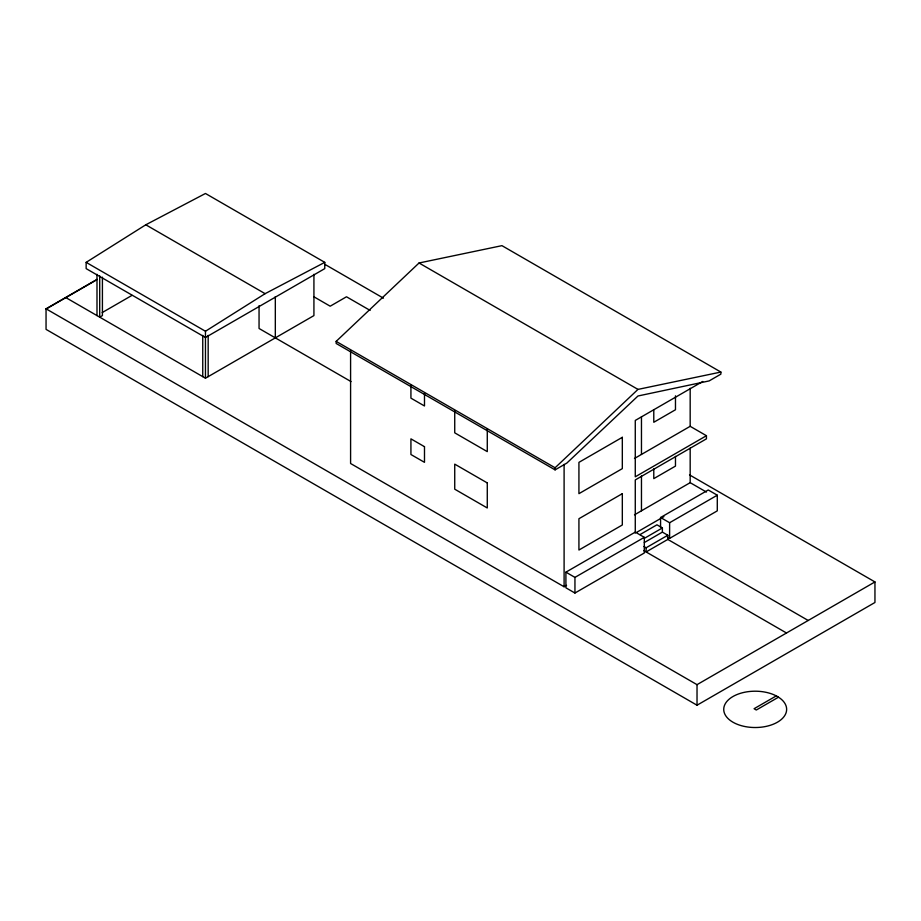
<?xml version="1.0" encoding="UTF-8"?>
<svg xmlns="http://www.w3.org/2000/svg" width="921" height="921" viewBox="0 0 921 921"><rect width="100%" height="100%" fill="white"/><g stroke="black" fill="none" stroke-linecap="round" stroke-linejoin="round"><path stroke-width="1.38" d="M336.153 341.38L419.043 262.992L501.945 245.654L720.878 372.061L720.878 374.145L709.147 380.914L637.977 395.995L566.806 463.102L555.087 469.871L336.153 343.464L336.153 341.38L555.087 467.776L555.087 469.871M555.087 467.776L637.977 389.399L720.878 372.061M86.148 262.358L145.794 224.793L205.464 193.479L324.768 262.358L324.768 268.621L205.464 337.5L86.148 268.621L86.148 262.358L205.464 331.249L205.464 378.209L313.923 315.592L313.923 274.32M205.464 331.249L265.11 293.672L324.768 262.358M689.541 474.891L874.95 581.934L874.95 602.484L697.024 705.21L46.05 329.373L46.05 308.823L97.073 279.374M46.246 308.938L96.67 279.823M102.185 312.587L131.979 295.388M702.758 381.478L635.271 420.437L635.271 476.802L706.442 435.714L706.442 438.845L635.271 479.933L635.271 533.155M634.488 458.462L690.174 426.319L706.442 435.714M634.488 514.827L690.174 482.673L706.442 492.067M565.908 572.16L635.271 532.119L644.309 537.334L644.309 552.991L574.946 593.032L565.908 587.817L565.908 572.16L574.946 577.386L644.309 537.334M660.576 527.468L660.576 517.51L708.249 489.984L717.286 495.199L717.286 510.856L669.613 538.382L667.357 537.07M636.515 532.442L663.903 516.635M640.095 534.548L656.961 524.809L662.383 527.94L662.383 532.119L644.309 542.55M660.576 517.51L669.613 522.725L717.286 495.199M644.309 538.382L662.383 527.94M350.59 351.074L350.59 463.505L564.101 586.769L566.553 585.353M643.952 546.521L646.116 547.776L667.806 535.251L667.806 539.418L808.201 620.478M667.806 539.418L646.116 551.944L646.116 547.776M46.05 308.823L697.024 684.66L874.95 581.934M776.242 695.919L754.069 708.721L756.302 710.01L778.464 697.209M419.043 262.992L637.977 389.399M324.963 264.408L383.447 298.174M370.127 310.423L346.492 296.781L330.19 306.198L314.13 296.919M145.794 224.793L265.11 293.672M662.383 532.119L667.806 535.251M351.028 381.582L259.054 328.475L259.054 305.703M643.71 550.551L786.511 633.003M65.863 297.61L205.464 378.209M697.024 684.66L697.024 705.21M690.174 388.271L690.174 426.319M690.174 448.147L690.174 482.673M675.473 395.834L675.473 409.753L653.783 422.279L653.783 409.753M675.473 456.367L675.473 466.107L653.783 478.632L653.783 468.893M669.613 522.725L669.613 538.382M641.465 416.868L641.465 454.433M641.465 476.007L641.465 510.798M574.946 577.386L574.946 593.032M564.101 464.391L564.101 586.769M487.278 429.359L487.278 451.624L454.732 432.835L454.732 410.57M424.489 393.163L424.489 405.977L410.927 398.148L410.927 385.335M275.321 296.597L275.321 337.869M208.169 335.371L208.169 376.643M202.747 335.371L202.747 376.643M102.415 277.163L102.415 315.592L99.71 317.158L99.71 275.886M96.993 274.32L96.993 315.592M622.32 437.314L578.929 462.365L578.929 493.668L622.32 468.628L622.32 437.314M622.32 493.668L578.929 518.719L578.929 550.033L622.32 524.982L622.32 493.668M777.428 696.518L774.331 694.952A31.452 18.155 0 0 0 724.482 705.428A31.452 18.155 0 0 0 761.989 727.095A31.452 18.155 0 0 0 780.133 698.314L777.428 696.518M424.489 446.685L410.927 438.857L410.927 454.514L424.489 462.33L424.489 446.685M487.278 482.926L454.732 464.138L454.732 489.189L487.278 507.978L487.278 482.926"/></g></svg>
